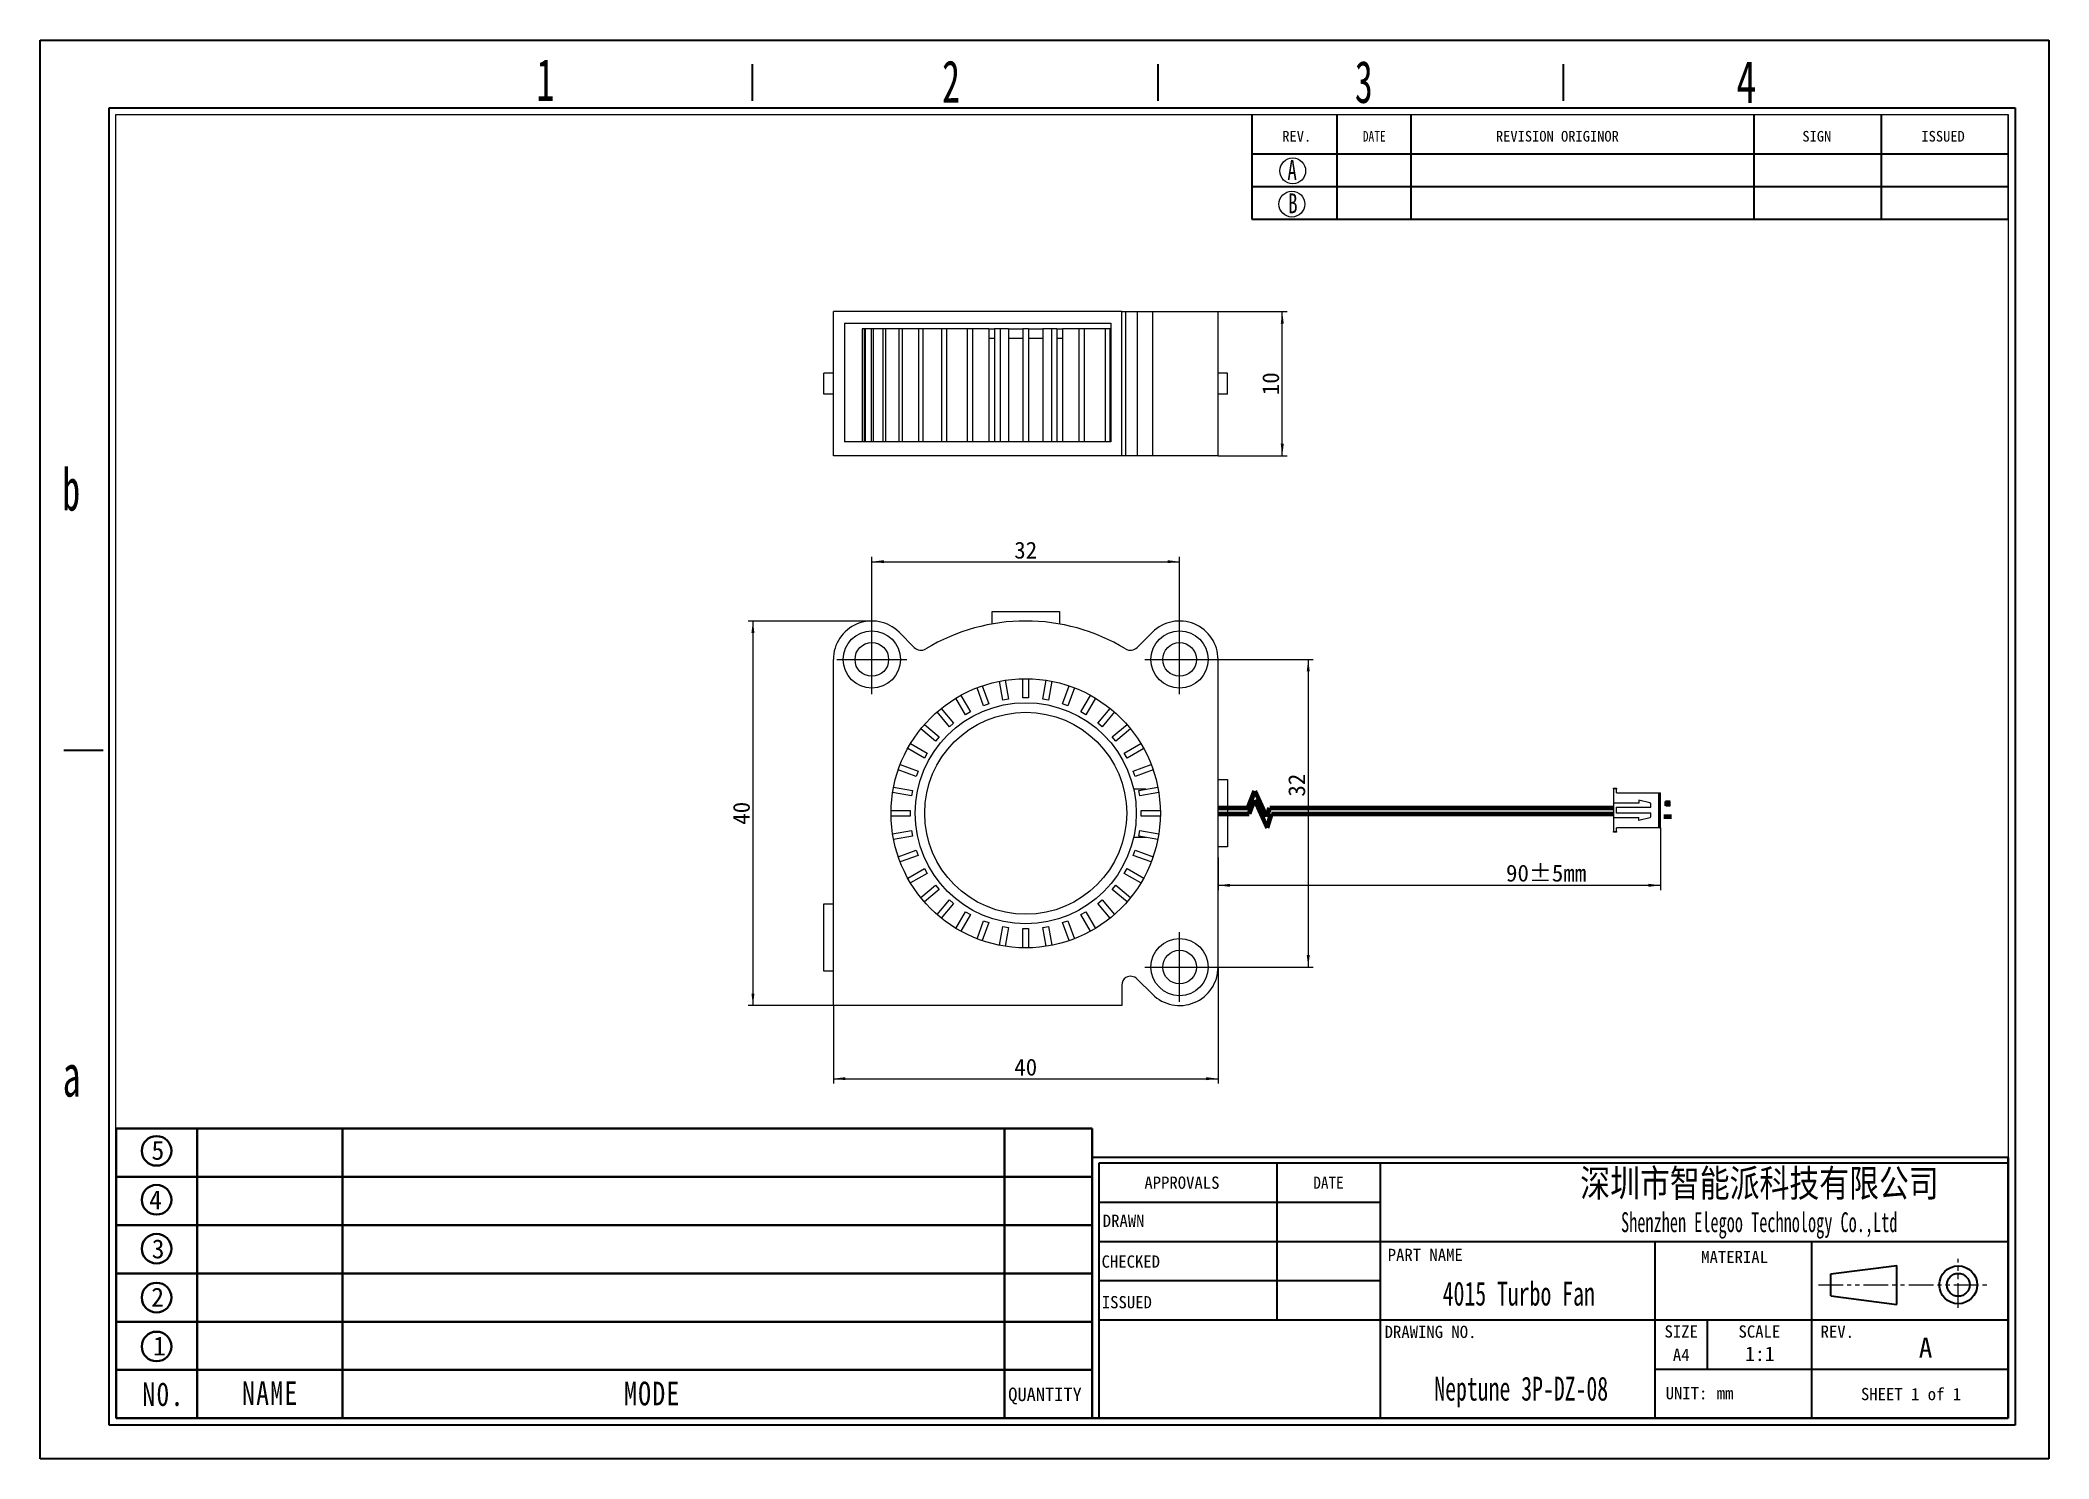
# Model space of a CAD drawing. Header units: millimetres. Extents: x 0 to 334, y 0 to 236.
import ezdxf
from ezdxf.enums import TextEntityAlignment as Align

# ---------------------------------------------------------------- set-up
doc = ezdxf.new("R2010")
doc.units = ezdxf.units.MM
doc.linetypes.add('双点画线', pattern=[22, 12, -2, 2, -2, 2, -2])
doc.linetypes.add('点画线', pattern=[18, 12, -2, 2, -2])
doc.layers.get('0').update_dxf_attribs({"lineweight": 35})
for name, color, linetype, lineweight in [('SLD-0', 179, 'Continuous', 30), ('中心线层', 1, '点画线', 18), ('尺寸线层', 3, 'Continuous', 18), ('粗实线层', 7, 'Continuous', 35)]:
    doc.layers.add(name, color=color, linetype=linetype, lineweight=lineweight)
doc.styles.add('SLDTEXTSTYLE0', font='', dxfattribs={"width": 0.7})
doc.styles.add('SLDTEXTSTYLE10', font='', dxfattribs={"width": 0.7865})
doc.styles.add('SLDTEXTSTYLE11', font='', dxfattribs={"width": 0.862222})
doc.styles.add('SLDTEXTSTYLE12', font='', dxfattribs={"width": 1.089})
doc.styles.add('SLDTEXTSTYLE13', font='', dxfattribs={"width": 0.805625})
doc.styles.add('SLDTEXTSTYLE2', font='', dxfattribs={"width": 0.469})
doc.styles.add('SLDTEXTSTYLE3', font='', dxfattribs={"width": 0.56})
doc.styles.add('SLDTEXTSTYLE4', font='', dxfattribs={"width": 0.40535})
doc.styles.add('SLDTEXTSTYLE5', font='', dxfattribs={"width": 0.7})
doc.styles.add('SLDTEXTSTYLE6', font='', dxfattribs={"width": 0.62})
doc.styles.add('SLDTEXTSTYLE7', font='', dxfattribs={"width": 0.9075})
doc.styles.add('SLDTEXTSTYLE8', font='', dxfattribs={"width": 0.484})
doc.styles.add('SLDTEXTSTYLE9', font='', dxfattribs={"width": 0.870455})
doc.styles.add('工程1', font='')
doc.styles.add('标准', font='', dxfattribs={"width": 0.667})
doc.styles.get('SLDTEXTSTYLE0').set_extended_font_data('宋体')
doc.styles.get('SLDTEXTSTYLE10').set_extended_font_data('宋体')
doc.styles.get('SLDTEXTSTYLE11').set_extended_font_data('宋体')
doc.styles.get('SLDTEXTSTYLE12').set_extended_font_data('宋体')
doc.styles.get('SLDTEXTSTYLE13').set_extended_font_data('宋体')
doc.styles.get('SLDTEXTSTYLE2').set_extended_font_data('宋体')
doc.styles.get('SLDTEXTSTYLE3').set_extended_font_data('宋体')
doc.styles.get('SLDTEXTSTYLE4').set_extended_font_data('宋体')
doc.styles.get('SLDTEXTSTYLE5').set_extended_font_data('宋体')
doc.styles.get('SLDTEXTSTYLE6').set_extended_font_data('宋体')
doc.styles.get('SLDTEXTSTYLE7').set_extended_font_data('宋体')
doc.styles.get('SLDTEXTSTYLE8').set_extended_font_data('宋体')
doc.styles.get('SLDTEXTSTYLE9').set_extended_font_data('宋体')
doc.styles.get('工程1').set_extended_font_data('宋体')
doc.styles.get('标准').set_extended_font_data('宋体')
doc.dimstyles.new('标准', dxfattribs={"dimscale": 0.8, "dimtxt": 3.5, "dimasz": 2.5, "dimexe": 1, "dimexo": 0, "dimtad": 1, "dimdsep": 46, "dimtxsty": '工程1', "dimblk": '_CAXARROW', "dimcen": 0, "dimdle": 4, "dimazin": 2, "dimtfac": 0.707107, "dimtdec": 3, "dimtmove": 2, "dimatfit": 3, "dimfxl": 1, "dimfrac": 2, "dimtolj": 1, "dimarcsym": 1})

# ---------------------------------------------------------------- blocks, each defined once
blk = doc.blocks.new('*X2')
at = {"layer": '尺寸线层', "linetype": 'Continuous'}
for points in [[(195.78, 95.36), (197.78, 95.61), (197.78, 95.11)], [(269.32, 95.36), (267.32, 95.61), (267.32, 95.11)]]:
    blk.add_hatch(color=0, dxfattribs=at).paths.add_polyline_path(points, flags=0)
at = {"layer": '尺寸线层', "color": 0, "linetype": 'Continuous'}
for p, q in [((269.32, 104.94), (269.32, 94.56)), ((195.78, 99.98), (195.78, 94.56)), ((195.78, 95.36), (269.32, 95.36))]:
    blk.add_line(p, q, dxfattribs=at)
at = {"layer": '尺寸线层', "color": 0, "insert": (250.31, 97.37), "char_height": 2.8, "width": 27.6559, "attachment_point": 5, "style": '工程1'}
blk.add_mtext('90%%P5mm', dxfattribs=at)
blk = doc.blocks.new('_CAXARROW')
blk.add_hatch(color=0).paths.add_polyline_path([(0, 0), (-1, 0.125), (-1, -0.125)], flags=0)
blk = doc.blocks.new('ELEGOO标题栏_1')
for p in [(133.85, 38.11), (0, 0)]:
    blk.add_line(p, (133.85, 0))
at = {"layer": 'SLD-0', "color": 0, "linetype": 'Continuous'}
for p, q in [((133.85, 38.11), (0, 38.11)), ((0, 38.11), (0, 0)), ((133.85, 37.29), (0.96, 37.29)), ((0.96, 37.29), (0.96, 0)), ((26.95, 37.29), (26.95, 14.34)), ((42.07, 37.29), (42.07, 0)), ((42.07, 31.55), (0.96, 31.55)), ((133.85, 25.81), (0.96, 25.81)), ((82.22, 25.81), (82.22, 0)), ((105.17, 0), (105.17, 25.81)), ((107.93, 21.13), (117.56, 22.32)), ((107.93, 17.89), (107.93, 21.13)), ((117.56, 16.63), (117.56, 22.32)), ((42.07, 20.08), (0.96, 20.08)), ((107.93, 17.89), (117.56, 16.63)), ((133.85, 14.34), (0.96, 14.34)), ((89.87, 14.34), (89.87, 7.17)), ((82.22, 7.17), (133.85, 7.17))]:
    blk.add_line(p, q, dxfattribs=at)
for radius in [2.77, 1.67]:
    blk.add_circle((126.54, 19.51), radius, dxfattribs=at)
at = {"layer": '中心线层', "color": 1, "linetype": '双点画线', "lineweight": 18, "ltscale": 0.3}
for p, q in [((126.54, 16.16), (126.54, 23.3)), ((106.1, 19.51), (130.7, 19.51))]:
    blk.add_line(p, q, dxfattribs=at)
at = {"layer": 'SLD-0', "color": 0}
for s, insert, char_height, width, attachment_point, style in [('{\\W1;APPROVALS}', (13.1, 35.34), 1.7927, 38.1779, 2, 'SLDTEXTSTYLE10'), ('DATE', (34.52, 35.34), 1.793, 17.8919, 2, 'SLDTEXTSTYLE7'), ('{\\W0.8;深圳市智能派科技有限公司}', (97.5, 36.37), 4, 133.1206, 2, 'SLDTEXTSTYLE0'), ('{\\W1;DRAWN}', (4.58, 29.77), 1.7927, 12.6788, 2, 'SLDTEXTSTYLE4'), ('{\\fsimsun|b1|i0|c134|p2;\\W0.6;Shenzhen Elegoo Technology Co.,Ltd}', (97.46, 30.12), 2.9104, 129.0935, 2, 'SLDTEXTSTYLE2'), ('{\\W1;CHECKED}', (5.63, 23.81), 1.7927, 17.6061, 2, 'SLDTEXTSTYLE4'), ('{\\W1;PART NAME}', (48.66, 24.78), 1.7927, 40.2352, 2, 'SLDTEXTSTYLE11'), ('{\\W1;MATERIAL}', (93.86, 24.48), 1.7927, 43.0109, 2, 'SLDTEXTSTYLE12'), ('{\\W1;ISSUED}', (5.05, 17.87), 1.7927, 14.7218, 2, 'SLDTEXTSTYLE4'), ('{\\W1;DRAWING NO.}', (49.43, 13.53), 1.7927, 46.8642, 2, 'SLDTEXTSTYLE9'), ('{\\W1;SIZE}', (86.06, 13.59), 1.793, 9.8746, 2, 'SLDTEXTSTYLE4'), ('{\\W1;SCALE}', (97.48, 13.58), 1.7927, 22.8456, 2, 'SLDTEXTSTYLE7'), ('{\\W1;REV.}', (108.87, 13.56), 1.793, 16.3741, 2, 'SLDTEXTSTYLE7'), ('{\\W1;A}', (120.78, 11.78), 2.91, 3.9348, 1, 'SLDTEXTSTYLE3'), ('{\\W1;A4}', (86.06, 10.18), 1.793, 4.9073, 2, 'SLDTEXTSTYLE4'), ('{\\W1;1:1}', (97.55, 10.49), 2.117, 7.7808, 2, 'SLDTEXTSTYLE3'), ('{\\W1;UNIT:}', (86.83, 4.57), 1.7927, 18.0042, 2, 'SLDTEXTSTYLE7'), ('{\\W1;mm}', (92.46, 4.58), 1.793, 5.0475, 2, 'SLDTEXTSTYLE8'), ('{\\W1;SHEET 1 of 1}', (119.64, 4.44), 1.7927, 47.0046, 2, 'SLDTEXTSTYLE13')]:
    blk.add_mtext(s, dxfattribs=dict(at, insert=insert, char_height=char_height, width=width, attachment_point=attachment_point, style=style))
at = {"layer": '尺寸线层', "color": 0, "style": '标准', "width": 0.667}
for tag, height, p in [('绘制者', 2, (21.79, 28.7)), ('绘图日期', 2, (34.51, 28.68)), ('审核者', 2, (21.8, 23.22)), ('审核日期', 2, (34.51, 22.95)), ('材质', 3.5, (94.1, 18.33)), ('发布者', 2, (21.79, 17.24)), ('发布日期', 2, (34.51, 17.21)), ('零件名称', 3.5, (62.32, 18.23)), ('图纸编号', 3.5, (62.68, 4.34))]:
    blk.add_attdef(tag, text='', height=height, dxfattribs=at).set_placement(p, align=Align.MIDDLE_CENTER)
blk = doc.blocks.new('更新记录栏_1')
at = {"layer": 'SLD-0', "color": 0, "linetype": 'Continuous'}
for p, q in [((-110.52, 0), (-110.52, -15.3)), ((-98.13, 0), (-98.13, -15.3)), ((-87.3, 0), (-87.3, -15.3)), ((-110.52, -5.74), (0, -5.74)), ((-110.52, -10.52), (0, -10.52)), ((-110.52, -15.3), (0, -15.3))]:
    blk.add_line(p, q, dxfattribs=at)
at = {"layer": 'SLD-0', "color": 0}
for p, q in [((-37.16, 0), (-37.16, -15.3)), ((-18.58, 0), (-18.58, -15.3))]:
    blk.add_line(p, q, dxfattribs=at)
at = {"layer": 'SLD-0', "color": 2, "lineweight": 0}
for centre in [(-104.56, -8.25), (-104.68, -13.1)]:
    blk.add_circle(centre, 1.89, dxfattribs=at)
at = {"layer": '粗实线层', "color": 0, "lineweight": 18}
for p in [(-110.52, 0), (0, -15.3)]:
    blk.add_line(p, (0, 0), dxfattribs=at)
at = {"layer": 'SLD-0', "color": 0, "attachment_point": 1, "style": 'SLDTEXTSTYLE10'}
for s, insert, char_height, width in [('{\\W1;REV.}', (-106.09, -2.41), 1.554, 12.2988), ('DATE', (-94.32, -2.41), 1.554, 13.4388), ('{\\W1;REVISION ORIGINOR}', (-74.87, -2.41), 1.5536, 57.5127), ('{\\W1;SIGN}', (-30.09, -2.41), 1.554, 12.3134), ('{\\W1;ISSUED}', (-12.7, -2.41), 1.5536, 19.59)]:
    blk.add_mtext(s, dxfattribs=dict(at, insert=insert, char_height=char_height, width=width))
at = {"layer": 'SLD-0', "color": 2, "char_height": 2.9, "attachment_point": 1, "style": 'SLDTEXTSTYLE5'}
for s, insert, width in [('A', (-105.34, -6.68), 3.5956), ('B', (-105.23, -11.54), 3.5381)]:
    blk.add_mtext(s, dxfattribs=dict(at, insert=insert, width=width))
at = {"layer": '尺寸线层', "color": 0, "style": '标准', "width": 0.667}
for tag, p in [('日期A', (-92.71, -8.13)), ('A版本更新内容', (-62.23, -8.13)), ('标记A', (-27.87, -8.13)), ('发布者A', (-9.29, -8.13)), ('日期B', (-92.71, -12.91)), ('A版本更新内容', (-62.23, -12.91)), ('标记B', (-27.87, -12.91)), ('发布者B', (-9.29, -12.91))]:
    blk.add_attdef(tag, text='', height=1.5, dxfattribs=at).set_placement(p, align=Align.MIDDLE_CENTER)
blk = doc.blocks.new('图框_1')
at = {"layer": 'SLD-0', "color": 0}
for p, q in [((0, 207.38), (293.52, 207.38)), ((0, 0), (0, 207.38)), ((293.52, 207.38), (293.52, 0)), ((293.52, 0), (0, 0))]:
    blk.add_line(p, q, dxfattribs=at)
at = {"layer": 'SLD-0', "color": 0, "linetype": 'Continuous'}
for p, q in [((104.11, 198.49), (104.11, 203.88)), ((163.36, 198.49), (163.36, 203.88)), ((222.61, 198.49), (222.61, 203.88)), ((10.1, 4.94), (10.1, 197.5)), ((10.1, 197.5), (288.58, 197.5)), ((288.58, 197.5), (288.58, 4.94)), ((9.21, 103.56), (3.48, 103.56)), ((288.58, 4.94), (10.1, 4.94))]:
    blk.add_line(p, q, dxfattribs=at)
at = {"layer": 'SLD-0', "color": 0, "lineweight": 15}
for p, q in [((11.08, 5.93), (11.08, 196.52)), ((11.08, 196.52), (287.59, 196.52)), ((287.59, 196.52), (287.59, 5.93)), ((287.59, 5.93), (11.08, 5.93))]:
    blk.add_line(p, q, dxfattribs=at)
at = {"layer": 'SLD-0', "color": 0, "char_height": 6.17, "attachment_point": 1}
for s, insert, width, style in [('1', (72.52, 204.68), 3.1728, 'SLDTEXTSTYLE6'), ('2', (131.8, 204.43), 6.4014, 'SLDTEXTSTYLE6'), ('3', (192.12, 204.37), 6.3735, 'SLDTEXTSTYLE6'), ('4', (247.85, 204.37), 7.6545, 'SLDTEXTSTYLE5'), ('b', (3.24, 144.8), 6.4386, 'SLDTEXTSTYLE6'), ('a', (3.29, 59.13), 6.3735, 'SLDTEXTSTYLE6')]:
    blk.add_mtext(s, dxfattribs=dict(at, insert=insert, width=width, style=style))
blk = doc.blocks.new('图框1_1')
at = {"layer": '粗实线层', "color": 0}
blk.add_blockref('图框_1', (0, 0), dxfattribs=at)
blk = doc.blocks.new('明细栏_1')
at = {"layer": '粗实线层', "color": 0}
for p, q in [((144.46, 42.89), (0, 42.89)), ((0, 0), (0, 42.89)), ((12, 42.89), (12, 0)), ((33.51, 42.89), (33.51, 0)), ((131.49, 42.89), (131.49, 0)), ((144.46, 42.89), (144.46, 0)), ((144.46, 35.74), (0, 35.74)), ((144.46, 28.59), (0, 28.59)), ((144.46, 21.44), (0, 21.44)), ((0, 14.3), (0, 21.44)), ((144.46, 14.3), (0, 14.3)), ((144.46, 7.17), (0, 7.17)), ((144.46, 0), (0, 0))]:
    blk.add_line(p, q, dxfattribs=at)
for centre in [(6, 39.59), (6, 32.35), (6, 25.11), (6, 17.87), (6, 10.63)]:
    blk.add_circle(centre, 2.19, dxfattribs=at)
at = {"layer": '尺寸线层', "color": 0, "char_height": 2.8, "attachment_point": 1, "line_spacing_factor": 1.15057, "style": '标准'}
for s, insert, width in [('\\T1.1;{\\fsimsun|b1|i0|c134|p2;\\W1;5}', (5.24, 41.07), 1.5173), ('\\T1.1;{\\fsimsun|b1|i0|c134|p2;\\W1;4}', (4.9, 33.74), 1.7207), ('\\T1.1;{\\fsimsun|b1|i0|c134|p2;\\W1;3}', (5.27, 26.48), 1.5173), ('\\T1.1;{\\fsimsun|b1|i0|c134|p2;\\W1;2}', (5.2, 19.34), 1.5486), ('\\T1.1;{\\fsimsun|b1|i0|c134|p2;\\W1;1}', (5.48, 12.1), 1.3013)]:
    blk.add_mtext(s, dxfattribs=dict(at, insert=insert, width=width))
at = {"layer": '尺寸线层', "color": 3, "attachment_point": 1, "line_spacing_factor": 1.15057, "style": '标准'}
for s, insert, char_height, width in [('\\T1.1;{\\fsimsun|b1|i0|c134|p2;\\W0.8;\\C0;N0.}', (3.88, 5.33), 3.5, 5.1088), ('\\T1.1;{\\fsimsun|b1|i0|c134|p2;\\W0.8;\\C0;NAME}', (18.64, 5.48), 3.5, 8.4532), ('\\T1.1;{\\fsimsun|b1|i0|c134|p2;\\W0.8;\\C0;MODE}', (75.17, 5.42), 3.5, 8.4532), ('{\\fSimSun|b1|i0|c134|p2;\\W1;\\T1;\\C0;QUANTITY}', (132.02, 4.55), 2, 11.2737)]:
    blk.add_mtext(s, dxfattribs=dict(at, insert=insert, char_height=char_height, width=width))
at = {"layer": '尺寸线层', "color": 0, "style": '标准', "width": 0.667}
for tag, p in [('名称5', (22.75, 39.31)), ('规格5', (79.55, 39.31)), ('数量5 ', (137.97, 39.31)), ('名称4', (22.75, 32.17)), ('规格4 ', (79.55, 32.17)), ('数量4', (137.97, 32.17)), ('名称3', (22.75, 25.02)), ('规格3', (79.55, 25.02)), ('数量3', (137.97, 25.02)), ('名称2', (22.75, 17.87)), ('规格2', (79.55, 17.87)), ('数量2', (137.97, 17.87)), ('名称1', (22.75, 10.73)), ('规格1', (79.55, 10.73)), ('数量1', (137.97, 10.73))]:
    blk.add_attdef(tag, text='', height=2.5, dxfattribs=at).set_placement(p, align=Align.MIDDLE_CENTER)
blk = doc.blocks.new('*X9')
at = {"layer": '尺寸线层', "linetype": 'Continuous'}
for points in [[(131.84, 63.21), (133.84, 63.46), (133.84, 62.96)], [(195.78, 63.21), (193.78, 63.46), (193.78, 62.96)]]:
    blk.add_hatch(color=0, dxfattribs=at).paths.add_polyline_path(points, flags=0)
at = {"layer": '尺寸线层', "color": 0, "linetype": 'Continuous'}
for p, q in [((195.78, 81.77), (195.78, 62.41)), ((131.84, 75.37), (131.84, 62.41)), ((131.84, 63.21), (195.78, 63.21))]:
    blk.add_line(p, q, dxfattribs=at)
at = {"layer": '尺寸线层', "color": 0, "insert": (163.81, 65.11), "char_height": 2.8, "width": 7.3207, "attachment_point": 5, "style": '工程1'}
blk.add_mtext('40', dxfattribs=at)
blk = doc.blocks.new('*X10')
at = {"layer": '尺寸线层', "linetype": 'Continuous'}
for points in [[(138.23, 149.17), (140.23, 149.42), (140.23, 148.92)], [(189.38, 149.17), (187.38, 149.42), (187.38, 148.92)]]:
    blk.add_hatch(color=0, dxfattribs=at).paths.add_polyline_path(points, flags=0)
at = {"layer": '尺寸线层', "color": 0, "linetype": 'Continuous'}
for p, q in [((138.23, 132.92), (138.23, 149.97)), ((138.23, 149.17), (189.38, 149.17)), ((189.38, 132.92), (189.38, 149.97))]:
    blk.add_line(p, q, dxfattribs=at)
at = {"layer": '尺寸线层', "color": 0, "insert": (163.81, 151.07), "char_height": 2.8, "width": 7.0391, "attachment_point": 5, "style": '工程1'}
blk.add_mtext('32', dxfattribs=at)
blk = doc.blocks.new('*X11')
at = {"layer": '尺寸线层', "linetype": 'Continuous'}
for points in [[(118.47, 139.31), (118.72, 137.31), (118.22, 137.31)], [(118.47, 75.37), (118.72, 77.37), (118.22, 77.37)]]:
    blk.add_hatch(color=0, dxfattribs=at).paths.add_polyline_path(points, flags=0)
at = {"layer": '尺寸线层', "color": 0, "linetype": 'Continuous'}
for p, q in [((138.23, 139.31), (117.67, 139.31)), ((118.47, 139.31), (118.47, 75.37)), ((131.84, 75.37), (117.67, 75.37))]:
    blk.add_line(p, q, dxfattribs=at)
at = {"layer": '尺寸线层', "color": 0, "insert": (116.57, 107.34), "char_height": 2.8, "width": 7.3207, "attachment_point": 5, "rotation": 90, "style": '工程1'}
blk.add_mtext('40', dxfattribs=at)
blk = doc.blocks.new('*X12')
at = {"layer": '尺寸线层', "linetype": 'Continuous'}
for points in [[(210.77, 132.92), (211.02, 130.92), (210.52, 130.92)], [(210.77, 81.77), (211.02, 83.77), (210.52, 83.77)]]:
    blk.add_hatch(color=0, dxfattribs=at).paths.add_polyline_path(points, flags=0)
at = {"layer": '尺寸线层', "color": 0, "linetype": 'Continuous'}
for p, q in [((189.38, 132.92), (211.57, 132.92)), ((210.77, 132.92), (210.77, 81.77)), ((189.38, 81.77), (211.57, 81.77))]:
    blk.add_line(p, q, dxfattribs=at)
at = {"layer": '尺寸线层', "color": 0, "insert": (208.87, 112.01), "char_height": 2.8, "width": 7.0391, "attachment_point": 5, "rotation": 90, "style": '工程1'}
blk.add_mtext('32', dxfattribs=at)
blk = doc.blocks.new('*X13')
at = {"layer": '尺寸线层', "linetype": 'Continuous'}
for points in [[(206.45, 190.75), (206.2, 188.75), (206.7, 188.75)], [(206.45, 166.77), (206.2, 168.77), (206.7, 168.77)]]:
    blk.add_hatch(color=0, dxfattribs=at).paths.add_polyline_path(points, flags=0)
at = {"layer": '尺寸线层', "color": 0, "linetype": 'Continuous'}
for p, q in [((195.78, 190.75), (207.25, 190.75)), ((206.45, 166.77), (206.45, 190.75)), ((195.78, 166.77), (207.25, 166.77))]:
    blk.add_line(p, q, dxfattribs=at)
at = {"layer": '尺寸线层', "color": 0, "insert": (204.55, 178.76), "char_height": 2.8, "width": 6.695, "attachment_point": 5, "rotation": 90, "style": '工程1'}
blk.add_mtext('10', dxfattribs=at)

msp = doc.modelspace()

# ---------------------------------------------------------------- linework, layer by layer
at = {"color": 7, "linetype": 'Continuous', "lineweight": 15}
for p, q in [((179.793, 190.75), (131.84, 190.75)), ((131.84, 166.774), (131.84, 190.75)), ((179.793, 166.774), (179.793, 190.75)), ((179.793, 190.75), (180.47, 190.75)), ((180.47, 166.774), (180.47, 190.75)), ((180.47, 190.75), (182.34, 190.75)), ((182.34, 190.75), (182.34, 166.774)), ((182.34, 190.75), (184.862, 190.75)), ((184.862, 190.75), (184.862, 166.774)), ((184.862, 190.75), (195.777, 190.75)), ((195.777, 187.554), (195.777, 190.75)), ((133.678, 188.832), (177.955, 188.832)), ((133.678, 188.832), (133.678, 169.092)), ((136.635, 187.873), (136.635, 169.092)), ((136.968, 187.873), (136.635, 187.873)), ((136.968, 187.873), (136.968, 169.092)), ((137.129, 187.873), (136.968, 187.873)), ((137.129, 187.873), (137.129, 169.092)), ((138.115, 187.873), (137.129, 187.873)), ((138.115, 187.873), (138.115, 169.092)), ((138.432, 187.873), (138.115, 187.873)), ((138.432, 187.873), (138.432, 169.092)), ((140.044, 187.873), (138.432, 187.873)), ((140.044, 187.873), (140.044, 169.092)), ((140.508, 187.873), (140.044, 187.873)), ((140.508, 187.873), (140.508, 169.092)), ((142.695, 187.873), (140.508, 187.873)), ((142.695, 187.873), (142.695, 169.092)), ((143.291, 187.873), (142.695, 187.873)), ((143.291, 187.873), (143.291, 169.092)), ((145.987, 187.873), (143.291, 187.873)), ((145.987, 187.873), (145.987, 169.092)), ((146.697, 187.873), (145.987, 187.873)), ((146.697, 187.873), (146.697, 169.092)), ((149.82, 187.873), (146.697, 187.873)), ((149.82, 187.873), (149.82, 169.092)), ((150.623, 187.873), (149.82, 187.873)), ((150.623, 187.873), (150.623, 169.092)), ((154.079, 187.873), (150.623, 187.873)), ((154.079, 187.873), (154.079, 169.092)), ((154.95, 187.873), (154.079, 187.873)), ((154.95, 187.873), (154.95, 169.092)), ((157.684, 187.873), (154.95, 187.873)), ((157.684, 187.873), (157.684, 169.092)), ((157.684, 187.873), (158.633, 187.873)), ((158.633, 187.873), (158.633, 169.092)), ((159.546, 187.873), (158.633, 187.873)), ((159.546, 187.873), (159.546, 169.092)), ((160.934, 187.873), (159.546, 187.873)), ((160.934, 187.873), (160.934, 169.092)), ((160.934, 187.873), (163.345, 187.873)), ((163.345, 187.873), (163.345, 169.092)), ((164.272, 187.873), (163.345, 187.873)), ((164.272, 187.873), (164.272, 169.092)), ((164.272, 187.873), (166.683, 187.873)), ((166.683, 187.873), (166.683, 169.092)), ((168.071, 187.873), (166.683, 187.873)), ((168.071, 187.873), (168.071, 169.092)), ((168.984, 187.873), (168.071, 187.873)), ((168.984, 187.873), (168.984, 169.092)), ((168.984, 187.873), (169.933, 187.873)), ((169.933, 187.873), (169.933, 169.092)), ((172.667, 187.873), (169.933, 187.873)), ((172.667, 187.873), (172.667, 169.092)), ((173.538, 187.873), (172.667, 187.873)), ((173.538, 187.873), (173.538, 169.092)), ((176.994, 187.873), (173.538, 187.873)), ((176.994, 187.873), (176.994, 169.092)), ((177.797, 187.873), (176.994, 187.873)), ((177.797, 187.873), (177.797, 169.092)), ((177.955, 187.873), (177.797, 187.873)), ((177.955, 188.832), (177.955, 169.092)), ((195.777, 166.774), (195.777, 187.554)), ((131.84, 180.52), (130.241, 180.52)), ((130.241, 177.004), (130.241, 180.52)), ((197.376, 180.52), (195.777, 180.52)), ((197.376, 177.004), (197.376, 180.52)), ((131.84, 177.004), (130.241, 177.004)), ((197.376, 177.004), (195.777, 177.004)), ((177.955, 169.092), (133.678, 169.092)), ((179.793, 166.774), (131.84, 166.774)), ((180.47, 166.774), (179.793, 166.774)), ((182.34, 166.774), (180.47, 166.774)), ((184.862, 166.774), (182.34, 166.774)), ((195.777, 166.774), (184.862, 166.774)), ((158.214, 138.817), (158.214, 140.908)), ((158.214, 140.908), (169.403, 140.908)), ((169.403, 140.908), (169.403, 138.817)), ((145.277, 134.915), (142.755, 137.437)), ((184.862, 137.437), (182.34, 134.915)), ((131.84, 75.372), (131.84, 132.916)), ((195.777, 81.766), (195.777, 132.916)), ((153.023, 126.949), (154.619, 124.184)), ((156.813, 125.207), (155.721, 128.207)), ((156.592, 128.524), (157.684, 125.524)), ((160.021, 126.15), (159.467, 129.294)), ((160.38, 129.455), (160.934, 126.311)), ((163.345, 126.522), (163.345, 129.714)), ((164.272, 129.714), (164.272, 126.522)), ((166.683, 126.311), (167.237, 129.455)), ((168.15, 129.294), (167.596, 126.15)), ((169.933, 125.524), (171.025, 128.524)), ((171.896, 128.207), (170.805, 125.207)), ((172.998, 124.184), (174.594, 126.949)), ((151.124, 121.737), (149.072, 124.182)), ((149.782, 124.778), (151.834, 122.333)), ((153.817, 123.721), (152.22, 126.485)), ((154.619, 124.184), (153.817, 123.721)), ((157.684, 125.524), (156.813, 125.207)), ((160.934, 126.311), (160.021, 126.15)), ((164.272, 126.522), (163.345, 126.522)), ((167.596, 126.15), (166.683, 126.311)), ((170.805, 125.207), (169.933, 125.524)), ((173.801, 123.721), (172.998, 124.184)), ((175.397, 126.485), (173.801, 123.721)), ((175.783, 122.333), (177.835, 124.778)), ((178.545, 124.182), (176.493, 121.737)), ((148.817, 119.316), (146.372, 121.367)), ((146.968, 122.078), (149.413, 120.026)), ((151.834, 122.333), (151.124, 121.737)), ((176.493, 121.737), (175.783, 122.333)), ((178.204, 120.026), (180.65, 122.078)), ((181.245, 121.367), (178.8, 119.316)), ((146.965, 116.53), (144.201, 118.126)), ((144.665, 118.929), (147.429, 117.333)), ((147.429, 117.333), (146.965, 116.53)), ((149.413, 120.026), (148.817, 119.316)), ((178.8, 119.316), (178.204, 120.026)), ((180.188, 117.333), (182.953, 118.929)), ((180.652, 116.53), (180.188, 117.333)), ((183.416, 118.126), (180.652, 116.53)), ((145.626, 113.466), (142.626, 114.558)), ((142.943, 115.429), (145.943, 114.337)), ((145.943, 114.337), (145.626, 113.466)), ((181.675, 114.337), (184.674, 115.429)), ((181.992, 113.466), (181.675, 114.337)), ((184.991, 114.558), (181.992, 113.466)), ((144.838, 110.215), (141.695, 110.77)), ((141.856, 111.683), (144.999, 111.128)), ((144.999, 111.128), (144.838, 110.215)), ((183.802, 111.337), (181.751, 111.337)), ((182.618, 111.128), (185.761, 111.683)), ((182.779, 110.215), (182.618, 111.128)), ((185.922, 110.77), (182.779, 110.215)), ((195.777, 112.936), (197.376, 112.936)), ((197.376, 112.936), (197.376, 101.747)), ((261.516, 111.489), (262.016, 111.489)), ((261.516, 111.389), (261.516, 111.489)), ((262.016, 111.389), (261.516, 111.389)), ((261.516, 111.389), (261.516, 109.039)), ((262.016, 111.489), (262.016, 111.389)), ((262.016, 110.739), (262.016, 111.389)), ((262.016, 110.739), (269.016, 110.739)), ((269.016, 104.939), (269.016, 110.739)), ((269.016, 110.739), (269.216, 110.739)), ((269.216, 110.739), (269.216, 104.939)), ((269.216, 110.739), (269.316, 110.739)), ((269.316, 104.939), (269.316, 110.739)), ((141.435, 107.805), (144.627, 107.805)), ((144.627, 106.878), (141.435, 106.878)), ((144.627, 107.805), (144.627, 106.878)), ((182.99, 107.805), (186.182, 107.805)), ((182.99, 106.878), (182.99, 107.805)), ((186.182, 106.878), (182.99, 106.878)), ((261.516, 109.039), (261.516, 106.639)), ((265.716, 109.039), (261.516, 109.039)), ((262.016, 108.339), (267.716, 108.339)), ((262.016, 107.339), (262.016, 108.339)), ((267.716, 107.339), (262.016, 107.339)), ((265.716, 109.539), (265.716, 109.039)), ((267.564, 109.076), (265.716, 109.539)), ((267.716, 108.339), (267.716, 108.882)), ((267.716, 106.795), (267.716, 107.339)), ((141.695, 103.913), (144.838, 104.467)), ((144.999, 103.554), (141.856, 103)), ((144.838, 104.467), (144.999, 103.554)), ((182.618, 103.554), (182.779, 104.467)), ((185.761, 103), (182.618, 103.554)), ((182.779, 104.467), (185.922, 103.913)), ((261.516, 106.639), (265.716, 106.639)), ((261.516, 106.639), (261.516, 104.289)), ((261.516, 104.289), (262.016, 104.289)), ((261.516, 104.189), (261.516, 104.289)), ((262.016, 104.189), (261.516, 104.189)), ((269.016, 104.939), (262.016, 104.939)), ((262.016, 104.289), (262.016, 104.939)), ((262.016, 104.289), (262.016, 104.189)), ((265.716, 106.139), (265.716, 106.639)), ((267.564, 106.601), (265.716, 106.139)), ((269.216, 104.939), (269.016, 104.939)), ((269.216, 104.939), (269.316, 104.939)), ((142.626, 100.125), (145.626, 101.216)), ((145.943, 100.345), (142.943, 99.253)), ((145.626, 101.216), (145.943, 100.345)), ((181.675, 100.345), (181.992, 101.216)), ((184.674, 99.253), (181.675, 100.345)), ((181.751, 103.345), (183.802, 103.345)), ((181.992, 101.216), (184.991, 100.125)), ((197.376, 101.747), (195.777, 101.747)), ((144.201, 96.556), (146.965, 98.152)), ((147.429, 97.349), (144.665, 95.753)), ((146.965, 98.152), (147.429, 97.349)), ((180.188, 97.349), (180.652, 98.152)), ((182.953, 95.753), (180.188, 97.349)), ((180.652, 98.152), (183.416, 96.556)), ((146.372, 93.315), (148.817, 95.367)), ((149.413, 94.657), (146.968, 92.605)), ((148.817, 95.367), (149.413, 94.657)), ((178.204, 94.657), (178.8, 95.367)), ((180.65, 92.605), (178.204, 94.657)), ((178.8, 95.367), (181.245, 93.315)), ((130.241, 92.261), (131.84, 92.261)), ((130.241, 81.072), (130.241, 92.261)), ((149.072, 90.5), (151.124, 92.945)), ((151.834, 92.35), (149.782, 89.904)), ((151.124, 92.945), (151.834, 92.35)), ((152.22, 88.197), (153.817, 90.962)), ((154.619, 90.498), (153.023, 87.734)), ((153.817, 90.962), (154.619, 90.498)), ((172.998, 90.498), (173.801, 90.962)), ((174.594, 87.734), (172.998, 90.498)), ((173.801, 90.962), (175.397, 88.197)), ((175.783, 92.35), (176.493, 92.945)), ((177.835, 89.904), (175.783, 92.35)), ((176.493, 92.945), (178.545, 90.5)), ((155.721, 86.476), (156.813, 89.475)), ((157.684, 89.158), (156.592, 86.159)), ((156.813, 89.475), (157.684, 89.158)), ((159.467, 85.388), (160.021, 88.532)), ((160.021, 88.532), (160.934, 88.371)), ((160.934, 88.371), (160.38, 85.227)), ((163.345, 84.968), (163.345, 88.16)), ((163.345, 88.16), (164.272, 88.16)), ((164.272, 88.16), (164.272, 84.968)), ((166.683, 88.371), (167.596, 88.532)), ((167.237, 85.227), (166.683, 88.371)), ((167.596, 88.532), (168.15, 85.388)), ((169.933, 89.158), (170.805, 89.475)), ((171.025, 86.159), (169.933, 89.158)), ((170.805, 89.475), (171.896, 86.476)), ((131.84, 81.072), (130.241, 81.072)), ((179.793, 78.747), (179.793, 75.372)), ((182.34, 79.767), (184.862, 77.245)), ((179.793, 75.372), (131.84, 75.372))]:
    msp.add_line(p, q, dxfattribs=at)
at = {"color": 8, "linetype": 'Continuous', "lineweight": 15}
for p, q in [((158.633, 186.275), (157.684, 186.275)), ((163.345, 186.275), (160.934, 186.275)), ((166.683, 186.275), (164.272, 186.275)), ((169.933, 186.275), (168.984, 186.275))]:
    msp.add_line(p, q, dxfattribs=at)
at = {"color": 7, "linetype": 'Continuous', "lineweight": 15}
for centre, radius in [((138.234, 132.916), 4.755), ((189.384, 132.916), 4.755), ((138.234, 132.916), 2.797), ((189.384, 132.916), 2.797), ((163.809, 107.341), 22.378), ((163.809, 107.341), 18.382), ((163.809, 107.341), 16.784), ((189.384, 81.766), 4.755), ((189.384, 81.766), 2.797)]:
    msp.add_circle(centre, radius, dxfattribs=at)
for centre, radius, start, end in [((138.234, 132.916), 6.394, 45, 180), ((163.809, 107.341), 31.969, 58.77415, 121.22585), ((189.384, 132.916), 6.394, 0, 135), ((146.407, 136.045), 1.598, 225, 301.22585), ((181.21, 136.045), 1.598, 238.77415, 315), ((267.516, 108.882), 0.2, 0, 75.96376), ((267.516, 106.795), 0.2, 284.03624, 0), ((181.21, 78.637), 1.598, 45, 117.60023), ((189.384, 81.766), 6.394, 225, 360), ((181.391, 78.747), 1.598, 125.21375, 180)]:
    msp.add_arc(centre, radius, start, end, dxfattribs=at)
at = {"layer": '中心线层'}
for p, q in [((138.234, 127.119), (138.234, 139.31)), ((189.384, 127.119), (189.384, 138.713)), ((132.436, 132.916), (144.031, 132.916)), ((183.586, 132.916), (195.181, 132.916)), ((189.384, 75.969), (189.384, 87.563)), ((183.586, 81.766), (195.181, 81.766))]:
    msp.add_line(p, q, dxfattribs=at)
at = {"layer": '粗实线层', "color": 1, "lineweight": 80}
for p, q in [((200.796, 108.227), (201.903, 111.083)), ((201.903, 111.083), (203.816, 106.825)), ((195.777, 108.227), (200.796, 108.227)), ((203.816, 106.825), (204.369, 108.227)), ((204.369, 108.227), (261.516, 108.227))]:
    msp.add_line(p, q, dxfattribs=at)
at = {"layer": '粗实线层', "color": 0, "lineweight": 80}
for p, q in [((195.777, 107.268), (200.943, 107.268)), ((200.943, 107.268), (201.835, 109.568)), ((201.835, 109.568), (203.922, 104.923)), ((203.922, 104.923), (204.69, 107.268)), ((204.69, 107.268), (261.514, 107.268))]:
    msp.add_line(p, q, dxfattribs=at)
at = {"layer": '粗实线层', "color": 1, "lineweight": 70}
for p, q in [((269.989, 108.943), (271.005, 108.943)), ((270.527, 108.98), (270.527, 109.477)), ((270.527, 109.477), (270.527, 108.482)), ((269.885, 106.785), (271.17, 106.785))]:
    msp.add_line(p, q, dxfattribs=at)

# ---------------------------------------------------------------- block references
at = {"xscale": 1.137470970863351, "yscale": 1.137470970863351, "zscale": 1.137470970863351}
msp.add_blockref('ELEGOO标题栏_1', (174.874, 6.74), dxfattribs=at).add_auto_attribs({'零件名称': '4015 Turbo Fan', '图纸编号': 'Neptune 3P-DZ-08'})
at = {"layer": '粗实线层', "color": 0}
for name, p, xscale, yscale, zscale in [('图框1_1', (0, 0), 1.137470970863351, 1.137470970863351, 1.137470970863351), ('更新记录栏_1', (327.126, 223.533), 1.137470970863351, 1.137470970863351, 1.137470970863351), ('明细栏_1', (12.608, 6.74), 1.123279680041641, 1.123279680041641, 1.123279680041641)]:
    msp.add_blockref(name, p, dxfattribs=dict(at, xscale=xscale, yscale=yscale, zscale=zscale))

# ---------------------------------------------------------------- dimensions: what is measured, and where the dimension line sits
at = {"layer": '尺寸线层', "color": 0}
for base, p1, p2, text, picture, middle in [((206.452, 190.75), (195.777, 166.774), (195.777, 190.75), '10', '*X13', (206.452, 178.762)), ((118.467, 75.372), (138.234, 139.31), (131.84, 75.372), '40', '*X11', (118.467, 107.341))]:
    dim = msp.add_linear_dim(base=base, p1=p1, p2=p2, angle=90, text=text, dimstyle='标准', override={"dimsah": 1, "dimtfac": 1, "dimtfill": 1, "dimtzin": 8}, dxfattribs=at)
    dim.commit()
    dim.dimension.update_dxf_attribs({"geometry": picture, "text_midpoint": middle})
for base, p1, p2, text, picture, middle in [((189.384, 149.171), (138.234, 132.916), (189.384, 132.916), '32', '*X10', (163.809, 149.171)), ((195.777, 63.212), (131.84, 75.372), (195.777, 81.766), '40', '*X9', (163.809, 63.212))]:
    dim = msp.add_linear_dim(base=base, p1=p1, p2=p2, text=text, dimstyle='标准', override={"dimsah": 1, "dimtfac": 1, "dimtfill": 1, "dimtzin": 8}, dxfattribs=at)
    dim.commit()
    dim.dimension.update_dxf_attribs({"geometry": picture, "text_midpoint": middle})
for base, p1, p2, angle, text, override, picture, middle in [((210.775, 81.766), (189.384, 132.916), (189.384, 81.766), 90, '32', {"dimsah": 1, "dimtfac": 1, "dimtfill": 1, "dimtzin": 8}, '*X12', (210.775, 112.007)), ((269.316, 95.361), (195.777, 99.977), (269.316, 104.939), 0, '90%%P5mm', {"dimsah": 1, "dimtfac": 1, "dimtfill": 1}, '*X2', (250.308, 95.361))]:
    dim = msp.add_linear_dim(base=base, p1=p1, p2=p2, angle=angle, text=text, dimstyle='标准', override=override, dxfattribs=at)
    dim.commit()
    dim.dimension.update_dxf_attribs({"geometry": picture, "text_midpoint": middle, "dimtype": 160})

doc.saveas('drawing.dxf')
